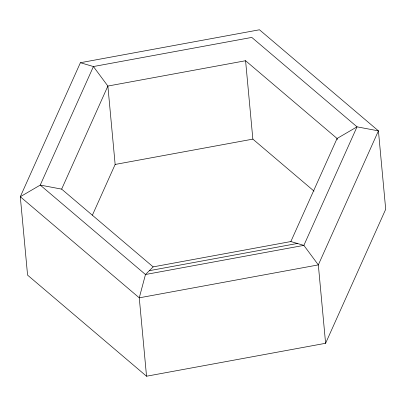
<?xml version="1.0" encoding="UTF-8"?>
<svg xmlns="http://www.w3.org/2000/svg" width="406" height="406" viewBox="0 0 406 406"><rect width="100%" height="100%" fill="white"/><g stroke="black" fill="none" stroke-linecap="round" stroke-linejoin="round"><path stroke-width="0.61" d="M80.398 62.712L20.3 196.732L27.572 275.126L146.536 376.22L325.602 343.288L385.7 209.268L378.428 130.874L259.464 29.78L80.398 62.712L93.41 66.543L251.796 37.418L357.026 126.839L378.428 130.874L318.329 264.895L325.602 343.288M92.421 215.119L115.147 164.45L107.874 86.057L93.41 66.543L40.25 185.09L20.3 196.732L139.263 297.826L318.329 264.895L303.866 245.381L290.853 241.55L153.143 266.874L61.651 189.125L107.874 86.057L245.584 60.733L337.076 138.482L337.193 139.735M290.853 241.55L337.076 138.482L357.026 126.839L303.866 245.381L145.48 274.512L40.25 185.09L61.651 189.125M153.143 266.874L145.48 274.512L139.263 297.826L146.536 376.22M115.147 164.45L252.857 139.126L314.011 191.094M149.312 270.69L297.359 243.468M245.584 60.733L252.857 139.126"/></g></svg>
